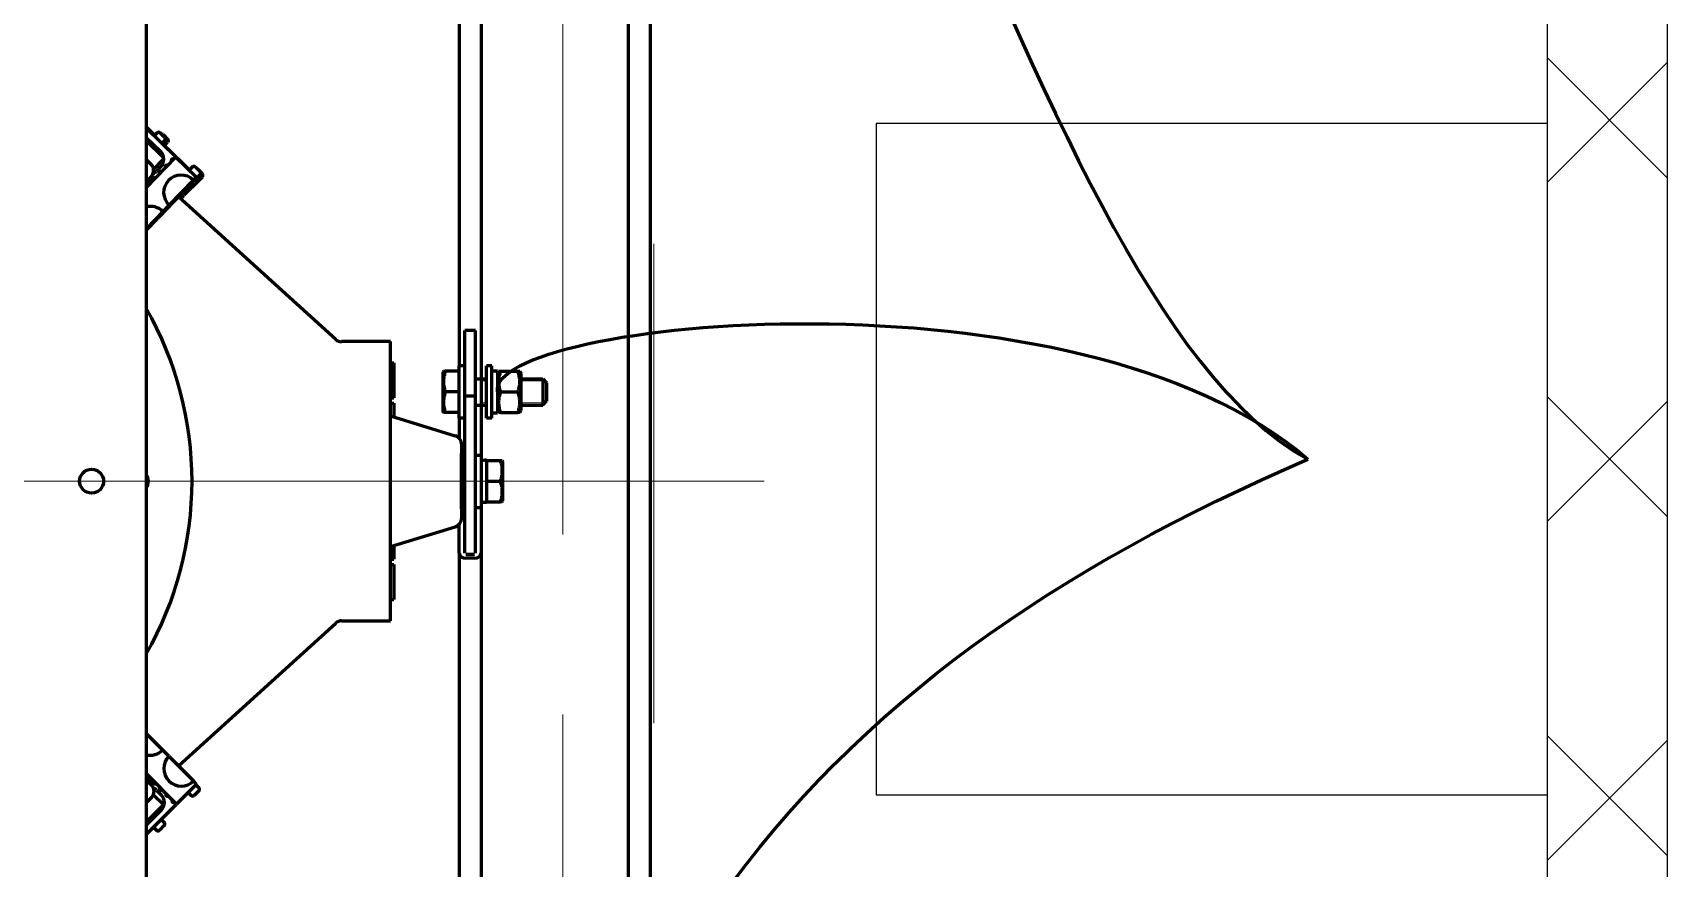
# Model space of a CAD drawing. Header units: millimetres. Extents: x 0 to 1680, y 0 to 594.
# Drawn here: x 119.78 to 133.42, y 451.96 to 458.94 of the extents above; entities that cross this region are included whole.
import ezdxf

# ---------------------------------------------------------------- set-up
doc = ezdxf.new("R2010")
doc.units = ezdxf.units.MM
for name, pattern in [('K5LT32792', [0]), ('K5LT32794', [0]), ('K5LT_AXLED', [13.35, 8.85, -1.5, 1.5, -1.5]), ('K5LT_BASIC', [0]), ('K5LT_DASHED', [6, 4, -2]), ('K5LT_REINFORCED', [0])]:
    doc.linetypes.add(name, pattern=pattern)
doc.layers.add('Системный слой', color=7, linetype='Continuous')

# ---------------------------------------------------------------- blocks, each defined once
blk = doc.blocks.new('U20')
at = {"layer": 'Системный слой', "color": 7, "linetype": 'K5LT_DASHED', "lineweight": 13}
blk.add_line((124.961, 469.173), (124.961, 441.213), dxfattribs=at)
blk = doc.blocks.new('U108')
at = {"layer": 'Системный слой', "color": 150, "linetype": 'K5LT_BASIC', "lineweight": 25, "true_color": 0x0080ff}
for p, q in [((132.418, 458.177), (126.818, 458.177)), ((126.818, 458.177), (126.818, 452.577)), ((132.418, 452.577), (132.418, 458.177)), ((126.818, 452.577), (132.418, 452.577))]:
    blk.add_line(p, q, dxfattribs=at)
blk = doc.blocks.new('U118')
at = {"layer": 'Системный слой', "color": 30, "linetype": 'K5LT_AXLED', "lineweight": 13, "true_color": 0xff8000}
blk.add_line((124.204, 441.397), (124.204, 469.357), dxfattribs=at)
blk = doc.blocks.new('U396')
at = {"layer": 'Системный слой'}
h = blk.add_hatch(dxfattribs=at)
h.set_pattern_fill('', angle=45, style=0, pattern_type=0)
h.set_pattern_definition([(45, (0, 0), (-1.4142136, 1.4142136), []), (135, (0, 0), (-1.4142136, -1.4142136), [])])
h.paths.add_polyline_path([(133.418, 431.977), (133.418, 479.677), (132.418, 479.677), (132.418, 431.977)])
at = {"layer": 'Системный слой', "color": 150, "linetype": 'K5LT_BASIC', "lineweight": 25, "true_color": 0x0080ff}
for p, q in [((133.418, 479.677), (133.418, 431.977)), ((132.418, 431.977), (132.418, 478.677))]:
    blk.add_line(p, q, dxfattribs=at)
blk = doc.blocks.new('U1224')
at = {"layer": 'Системный слой', "color": 5, "linetype": 'K5LT32792', "lineweight": 60, "true_color": 0x0000ff}
for p, q in [((120.726, 465.817), (120.726, 444.559)), ((123.338, 464.079), (123.338, 456.156)), ((123.52, 464.079), (123.52, 456.047)), ((124.749, 462.563), (124.749, 448.372)), ((124.931, 462.563), (124.931, 448.372)), ((120.79, 458.086), (120.726, 458.15)), ((120.975, 457.896), (120.726, 458.138)), ((120.726, 458.062), (120.845, 457.946)), ((120.872, 457.895), (120.726, 458.036)), ((120.797, 458.079), (120.79, 458.086)), ((120.817, 458.1), (120.792, 458.074)), ((120.882, 458.062), (120.843, 458.1)), ((120.882, 458.037), (120.857, 458.011)), ((120.88, 457.996), (120.861, 458.015)), ((120.867, 458.086), (120.905, 458.047)), ((120.876, 457.992), (120.88, 457.996)), ((120.88, 457.996), (120.905, 458.022)), ((120.905, 457.97), (120.88, 457.996)), ((120.726, 457.64), (120.975, 457.896)), ((120.726, 457.877), (120.766, 457.838)), ((120.787, 457.795), (120.873, 457.883)), ((121.079, 457.796), (120.905, 457.97)), ((120.975, 457.896), (121.144, 457.732)), ((120.767, 457.735), (120.726, 457.692)), ((120.847, 457.817), (120.809, 457.778)), ((121.086, 457.789), (121.079, 457.796)), ((121.111, 457.815), (121.086, 457.789)), ((121.144, 457.732), (121.119, 457.706)), ((121.125, 457.712), (121.132, 457.706)), ((121.138, 457.712), (121.132, 457.719)), ((121.138, 457.712), (121.132, 457.706)), ((121.176, 457.777), (121.137, 457.815)), ((121.145, 457.719), (121.138, 457.725)), ((121.145, 457.719), (121.138, 457.712)), ((121.151, 457.725), (121.144, 457.732)), ((121.151, 457.725), (121.145, 457.719)), ((121.151, 457.725), (121.176, 457.752)), ((121.169, 457.706), (121.151, 457.725)), ((121.195, 457.758), (121.156, 457.796)), ((121.169, 457.706), (121.195, 457.732)), ((120.752, 457.693), (120.726, 457.666)), ((121.075, 457.647), (120.872, 457.438)), ((121.119, 457.706), (120.916, 457.497)), ((121.015, 457.552), (121.041, 457.578)), ((121.041, 457.578), (121.024, 457.594)), ((121.036, 457.607), (121.053, 457.591)), ((121.053, 457.591), (121.041, 457.578)), ((121.053, 457.591), (121.169, 457.706)), ((121.075, 457.647), (121.068, 457.653)), ((121.075, 457.66), (121.081, 457.654)), ((121.081, 457.654), (121.075, 457.647)), ((121.087, 457.66), (121.081, 457.666)), ((121.087, 457.66), (121.081, 457.654)), ((121.094, 457.667), (121.087, 457.673)), ((121.094, 457.667), (121.087, 457.66)), ((121.107, 457.68), (121.094, 457.667)), ((121.1, 457.686), (121.107, 457.68)), ((121.113, 457.686), (121.106, 457.693)), ((121.113, 457.686), (121.107, 457.68)), ((121.119, 457.693), (121.113, 457.699)), ((121.119, 457.693), (121.113, 457.686)), ((121.132, 457.706), (121.119, 457.693)), ((120.866, 457.444), (120.726, 457.3)), ((120.866, 457.431), (120.859, 457.438)), ((120.916, 457.497), (120.866, 457.444)), ((120.866, 457.444), (120.872, 457.438)), ((120.872, 457.438), (120.866, 457.431)), ((122.308, 456.376), (120.997, 457.567)), ((121.015, 457.552), (121.014, 457.551)), ((120.809, 457.373), (120.726, 457.287)), ((120.809, 457.373), (120.802, 457.379)), ((120.815, 457.379), (120.808, 457.386)), ((120.815, 457.379), (120.809, 457.373)), ((120.828, 457.392), (120.815, 457.379)), ((120.821, 457.399), (120.828, 457.392)), ((120.834, 457.399), (120.828, 457.405)), ((120.834, 457.399), (120.828, 457.392)), ((120.84, 457.405), (120.834, 457.412)), ((120.84, 457.405), (120.834, 457.399)), ((120.853, 457.418), (120.84, 457.405)), ((120.847, 457.425), (120.853, 457.418)), ((120.859, 457.425), (120.853, 457.431)), ((120.859, 457.425), (120.853, 457.418)), ((120.866, 457.431), (120.859, 457.425)), ((122.765, 456.358), (122.356, 456.358)), ((122.765, 454.028), (122.765, 456.358)), ((123.475, 456.451), (123.384, 456.451)), ((123.384, 455.903), (123.384, 456.451)), ((123.475, 455.903), (123.475, 456.451)), ((122.765, 456.18), (122.774, 456.18)), ((122.774, 456.18), (122.774, 455.889)), ((122.774, 456.18), (122.792, 456.18)), ((122.792, 456.18), (122.792, 455.889)), ((123.207, 456.111), (123.202, 456.102)), ((123.202, 456.102), (123.202, 455.938)), ((123.207, 456.111), (123.222, 456.111)), ((123.338, 456.111), (123.222, 456.111)), ((123.338, 455.719), (123.338, 456.156)), ((123.384, 456.156), (123.338, 456.156)), ((123.566, 455.719), (123.566, 456.156)), ((123.611, 456.156), (123.566, 456.156)), ((123.611, 455.719), (123.611, 456.156)), ((123.657, 456.112), (123.657, 455.763)), ((123.657, 456.093), (123.667, 456.111)), ((123.667, 456.111), (123.682, 456.111)), ((123.682, 456.111), (123.828, 456.111)), ((123.828, 456.111), (123.844, 456.111)), ((123.844, 456.111), (123.854, 456.093)), ((123.854, 455.938), (123.854, 456.093)), ((123.202, 455.938), (123.202, 455.773)), ((123.338, 455.938), (123.222, 455.938)), ((123.475, 456.047), (123.566, 456.047)), ((123.52, 456.047), (123.52, 455.828)), ((123.682, 455.938), (123.828, 455.938)), ((123.854, 456.047), (124.035, 456.047)), ((123.854, 455.782), (123.854, 455.938)), ((124.035, 456.047), (124.066, 456.015)), ((124.035, 456.047), (124.035, 455.828)), ((124.066, 456.015), (124.066, 455.86)), ((122.765, 455.889), (122.774, 455.889)), ((122.765, 455.889), (122.792, 455.889)), ((122.765, 455.843), (122.774, 455.843)), ((122.765, 455.843), (122.792, 455.843)), ((122.792, 455.843), (122.792, 455.73)), ((123.475, 455.903), (123.384, 455.903)), ((123.384, 454.592), (123.384, 455.903)), ((123.475, 454.592), (123.475, 455.903)), ((123.475, 455.828), (123.566, 455.828)), ((123.52, 455.828), (123.52, 455.411)), ((123.854, 455.828), (124.035, 455.828)), ((124.035, 455.828), (124.066, 455.86)), ((122.765, 455.739), (123.305, 455.573)), ((123.207, 455.765), (123.202, 455.773)), ((123.222, 455.765), (123.207, 455.765)), ((123.338, 455.765), (123.222, 455.765)), ((123.384, 455.719), (123.338, 455.719)), ((123.338, 455.719), (123.338, 455.551)), ((123.611, 455.719), (123.566, 455.719)), ((123.611, 455.763), (123.657, 455.763)), ((123.657, 455.782), (123.667, 455.765)), ((123.682, 455.765), (123.667, 455.765)), ((123.682, 455.765), (123.828, 455.765)), ((123.844, 455.765), (123.828, 455.765)), ((123.844, 455.765), (123.854, 455.782)), ((123.357, 455.503), (123.357, 454.882)), ((123.357, 455.308), (123.357, 455.424)), ((123.475, 455.411), (123.52, 455.411)), ((123.52, 455.411), (123.52, 454.974)), ((123.357, 455.357), (123.384, 455.357)), ((123.357, 455.077), (123.357, 455.308)), ((123.566, 455.367), (123.566, 455.366)), ((123.566, 455.366), (123.682, 455.366)), ((123.566, 455.366), (123.566, 455.301)), ((123.566, 455.301), (123.566, 455.257)), ((123.566, 455.257), (123.566, 455.193)), ((123.682, 455.366), (123.697, 455.366)), ((123.697, 455.366), (123.702, 455.357)), ((123.702, 455.193), (123.702, 455.357)), ((123.566, 455.193), (123.682, 455.193)), ((123.566, 455.193), (123.566, 455.128)), ((123.566, 455.128), (123.566, 455.084)), ((123.702, 455.028), (123.702, 455.193)), ((123.357, 454.962), (123.357, 455.077)), ((123.357, 455.029), (123.384, 455.029)), ((123.52, 455.018), (123.566, 455.018)), ((123.566, 455.084), (123.566, 455.02)), ((123.566, 455.02), (123.682, 455.02)), ((123.566, 455.02), (123.566, 455.018)), ((123.697, 455.02), (123.682, 455.02)), ((123.697, 455.02), (123.702, 455.028)), ((123.475, 454.974), (123.52, 454.974)), ((123.52, 454.974), (123.52, 454.592)), ((122.765, 454.647), (123.305, 454.813)), ((123.338, 454.592), (123.338, 454.834)), ((122.774, 454.65), (122.774, 454.542)), ((122.792, 454.655), (122.792, 454.542)), ((123.338, 454.592), (123.338, 446.395)), ((123.393, 454.585), (123.466, 454.585)), ((123.52, 454.592), (123.52, 447.063)), ((122.765, 454.542), (122.774, 454.542)), ((122.765, 454.542), (122.792, 454.542)), ((122.765, 454.497), (122.774, 454.497)), ((122.765, 454.497), (122.792, 454.497)), ((122.792, 454.497), (122.792, 454.278)), ((123.466, 454.551), (123.393, 454.551)), ((122.765, 454.205), (122.792, 454.205)), ((122.792, 454.278), (122.792, 454.205)), ((122.356, 454.028), (122.765, 454.028)), ((120.996, 452.818), (122.308, 454.009)), ((120.726, 453.088), (120.864, 452.95)), ((120.916, 452.898), (120.864, 452.95)), ((120.916, 452.898), (121.122, 452.692)), ((120.98, 452.499), (120.726, 452.753)), ((120.726, 452.728), (120.755, 452.699)), ((120.771, 452.657), (120.726, 452.702)), ((121.147, 452.666), (120.98, 452.499)), ((121.147, 452.666), (121.122, 452.692)), ((120.771, 452.554), (120.726, 452.51)), ((120.871, 452.493), (120.786, 452.577)), ((120.813, 452.615), (120.851, 452.576)), ((121.102, 452.57), (121.077, 452.596)), ((121.077, 452.596), (121.102, 452.57)), ((121.167, 452.609), (121.128, 452.57)), ((121.167, 452.634), (121.141, 452.66)), ((120.726, 452.245), (120.98, 452.499)), ((120.726, 452.348), (120.871, 452.493)), ((120.851, 452.448), (120.726, 452.322)), ((120.813, 452.28), (120.787, 452.306)), ((120.787, 452.306), (120.813, 452.28)), ((120.839, 452.28), (120.877, 452.319)), ((120.877, 452.345), (120.851, 452.37))]:
    blk.add_line(p, q, dxfattribs=at)
at = {"layer": 'Системный слой', "color": 7, "linetype": 'K5LT32794', "lineweight": 18}
for p, q in [((123.52, 456.03), (123.566, 456.03)), ((123.854, 456.03), (124.035, 456.03)), ((124.035, 456.03), (124.052, 456.03)), ((123.52, 455.846), (123.566, 455.846)), ((123.854, 455.846), (124.035, 455.846)), ((124.035, 455.846), (124.052, 455.846))]:
    blk.add_line(p, q, dxfattribs=at)
at = {"layer": 'Системный слой', "color": 5, "linetype": 'K5LT32792', "lineweight": 60, "true_color": 0x0000ff}
blk.add_circle((120.271, 455.193), 0.1, dxfattribs=at)
for centre, radius, start, end in [((120.83, 458.087), 0.0182, 45.8685, 135.8685), ((120.854, 458.073), 0.0182, 45, 95.7072), ((120.869, 458.049), 0.0182, 315.8685, 45.8685), ((120.893, 458.035), 0.0182, 315, 45), ((120.782, 457.881), 0.091, 315.8685, 45.8685), ((120.949, 457.87), 0.0136, 45.8685, 225.8685), ((120.713, 457.731), 0.0546, 315.8685, 4.0582), ((120.715, 457.786), 0.0728, 315.8685, 45.8685), ((120.744, 457.841), 0.091, 295.5387, 315.8685), ((120.797, 457.714), 0.0136, 45.8685, 225.8685), ((120.848, 457.766), 0.0136, 45.8685, 225.8685), ((121.018, 457.601), 0.146, 45.8685, 225.8685), ((120.898, 457.818), 0.0136, 45.8685, 225.8685), ((121.124, 457.802), 0.0182, 45.8685, 135.8685), ((121.143, 457.784), 0.0182, 45, 55.4738), ((121.163, 457.764), 0.0182, 315.8685, 45.8685), ((121.182, 457.745), 0.0182, 315, 45), ((120.746, 457.661), 0.0136, 45.8685, 225.8685), ((120.764, 457.34), 0.146, 45.8685, 105.2542), ((118.197, 455.193), 2.912, 330.2776, 29.7224), ((122.356, 456.43), 0.0728, 227.7506, 270), ((123.284, 455.503), 0.0728, 0, 72.9), ((123.284, 455.503), 0.0728, 41.4096, 72.9), ((120.654, 455.193), 0.091, 321.8823, 38.1177), ((123.284, 454.882), 0.0728, 287.1, 0), ((123.284, 454.882), 0.0728, 287.1, 318.5904), ((122.356, 453.955), 0.0728, 90, 132.2494), ((120.761, 453.052), 0.146, 255.8923, 315), ((121.019, 452.795), 0.146, 135, 315), ((120.748, 452.731), 0.0136, 135, 315), ((120.716, 452.66), 0.0546, 356.8103, 45), ((120.8, 452.679), 0.0136, 135, 315), ((120.719, 452.606), 0.0728, 315, 45), ((120.748, 452.551), 0.091, 45, 65.3298), ((120.851, 452.628), 0.0136, 135, 315), ((120.787, 452.512), 0.091, 315, 45), ((120.903, 452.576), 0.0136, 135, 315), ((120.954, 452.525), 0.0136, 135, 315), ((121.115, 452.583), 0.0182, 225, 315), ((121.154, 452.621), 0.0182, 315, 45), ((120.826, 452.293), 0.0182, 225, 315), ((120.864, 452.332), 0.0182, 315, 45)]:
    blk.add_arc(centre, radius, start, end, dxfattribs=at)
for centre, major_axis, ratio, start_param, end_param in [((123.681, 455.938), (0.48, 0), 0.36397, 1.62042, 1.71569), ((123.588, 455.938), (0.48, 0), 0.36397, 1.473648, 1.521173), ((123.59, 455.193), (0.48, 0), 0.36397, 1.62042, 1.71569), ((123.497, 455.193), (0.48, 0), 0.36397, 1.473648, 1.521173), ((123.393, 454.592), (0.0546, 0), 0.752608, 3.141593, 4.712389), ((123.466, 454.592), (0.0546, 0), 0.752608, 4.712389, 6.283185)]:
    blk.add_ellipse(centre, major_axis=major_axis, ratio=ratio, start_param=start_param, end_param=end_param, dxfattribs=at)
for points, knots in [([(123.222, 456.111), (123.22, 456.105), (123.217, 456.095), (123.214, 456.08), (123.211, 456.067), (123.209, 456.056), (123.208, 456.046), (123.207, 456.038), (123.207, 456.027), (123.207, 456.017), (123.207, 456.007), (123.209, 455.996), (123.21, 455.983), (123.215, 455.963), (123.219, 455.947), (123.222, 455.938)], [0, 0, 0, 0, 0.104989, 0.173793, 0.256289, 0.331236, 0.361573, 0.423373, 0.484181, 0.54145, 0.595653, 0.648964, 0.727694, 0.829365, 1, 1, 1, 1]), ([(123.682, 456.111), (123.679, 456.101), (123.675, 456.086), (123.671, 456.067), (123.669, 456.055), (123.668, 456.045), (123.667, 456.035), (123.667, 456.025), (123.667, 456.015), (123.668, 456.005), (123.669, 455.995), (123.67, 455.984), (123.674, 455.964), (123.679, 455.948), (123.682, 455.938)], [0, 0, 0, 0, 0.173201, 0.25874, 0.32264, 0.38205, 0.436164, 0.49224, 0.549684, 0.607523, 0.664985, 0.721983, 0.806425, 1, 1, 1, 1]), ([(123.828, 455.938), (123.831, 455.947), (123.836, 455.962), (123.84, 455.981), (123.841, 455.993), (123.843, 456.003), (123.843, 456.013), (123.844, 456.023), (123.843, 456.033), (123.843, 456.043), (123.842, 456.053), (123.84, 456.064), (123.836, 456.084), (123.832, 456.1), (123.828, 456.111)], [0, 0, 0, 0, 0.173201, 0.25874, 0.32264, 0.38205, 0.436164, 0.49224, 0.549684, 0.607523, 0.664985, 0.721983, 0.806425, 1, 1, 1, 1]), ([(123.222, 455.938), (123.22, 455.932), (123.217, 455.922), (123.214, 455.907), (123.211, 455.894), (123.209, 455.883), (123.208, 455.874), (123.207, 455.865), (123.207, 455.854), (123.207, 455.844), (123.207, 455.834), (123.209, 455.824), (123.21, 455.81), (123.215, 455.79), (123.219, 455.774), (123.222, 455.765)], [0, 0, 0, 0, 0.104989, 0.173793, 0.256289, 0.331236, 0.361573, 0.423373, 0.484181, 0.54145, 0.595653, 0.648964, 0.727694, 0.829365, 1, 1, 1, 1]), ([(123.682, 455.938), (123.679, 455.928), (123.675, 455.913), (123.671, 455.895), (123.669, 455.882), (123.668, 455.872), (123.667, 455.862), (123.667, 455.852), (123.667, 455.842), (123.668, 455.832), (123.669, 455.822), (123.67, 455.811), (123.674, 455.791), (123.679, 455.776), (123.682, 455.765)], [0, 0, 0, 0, 0.173201, 0.25874, 0.32264, 0.38205, 0.436164, 0.49224, 0.549684, 0.607523, 0.664985, 0.721983, 0.806425, 1, 1, 1, 1]), ([(123.828, 455.765), (123.831, 455.774), (123.836, 455.789), (123.84, 455.808), (123.841, 455.82), (123.843, 455.83), (123.843, 455.84), (123.844, 455.85), (123.843, 455.86), (123.843, 455.87), (123.842, 455.88), (123.84, 455.892), (123.836, 455.911), (123.832, 455.927), (123.828, 455.938)], [0, 0, 0, 0, 0.173201, 0.25874, 0.32264, 0.38205, 0.436164, 0.49224, 0.549684, 0.607523, 0.664985, 0.721983, 0.806425, 1, 1, 1, 1]), ([(123.682, 455.193), (123.684, 455.199), (123.687, 455.208), (123.691, 455.223), (123.694, 455.236), (123.695, 455.247), (123.696, 455.257), (123.697, 455.266), (123.698, 455.276), (123.697, 455.286), (123.697, 455.296), (123.696, 455.307), (123.694, 455.32), (123.69, 455.341), (123.685, 455.356), (123.682, 455.366)], [0, 0, 0, 0, 0.104989, 0.173793, 0.256289, 0.331236, 0.361573, 0.423373, 0.484181, 0.54145, 0.595653, 0.648964, 0.727694, 0.829365, 1, 1, 1, 1]), ([(123.682, 455.02), (123.684, 455.026), (123.687, 455.036), (123.691, 455.05), (123.694, 455.063), (123.695, 455.074), (123.696, 455.084), (123.697, 455.093), (123.698, 455.103), (123.697, 455.113), (123.697, 455.123), (123.696, 455.134), (123.694, 455.147), (123.69, 455.168), (123.685, 455.183), (123.682, 455.193)], [0, 0, 0, 0, 0.104989, 0.173793, 0.256289, 0.331236, 0.361573, 0.423373, 0.484181, 0.54145, 0.595653, 0.648964, 0.727694, 0.829365, 1, 1, 1, 1])]:
    blk.add_open_spline(points, degree=3, knots=knots, dxfattribs=at)
blk = doc.blocks.new('U1223')
at = {"layer": 'Системный слой', "color": 30, "linetype": 'K5LT_AXLED', "lineweight": 13, "true_color": 0xff8000}
blk.add_line((125.882, 455.193), (112.142, 455.193), dxfattribs=at)
at = {"layer": 'Системный слой'}
blk.add_blockref('U1224', (0, 0), dxfattribs=at)

msp = doc.modelspace()

# ---------------------------------------------------------------- linework, layer by layer
at = {"layer": 'Системный слой', "color": 134, "linetype": 'K5LT_REINFORCED', "lineweight": 60, "true_color": 0x009696}
for points in [[(123.54319, 465.51656), (126.59068, 465.09557), (127.88057, 456.77052), (130.41796, 455.37733)], [(123.65694, 455.9375), (123.56902, 456.5415), (128.50736, 457.04), (130.41796, 455.37733)], [(123.52044, 444.79695), (123.79488, 450.87743), (126.23908, 453.56194), (130.41796, 455.37733)]]:
    msp.add_open_spline(points, degree=3, dxfattribs=at)

# ---------------------------------------------------------------- block references
at = {"layer": 'Системный слой'}
for name in ['U396', 'U1223', 'U118', 'U20', 'U108']:
    msp.add_blockref(name, (0, 0), dxfattribs=at)

doc.saveas('drawing.dxf')
